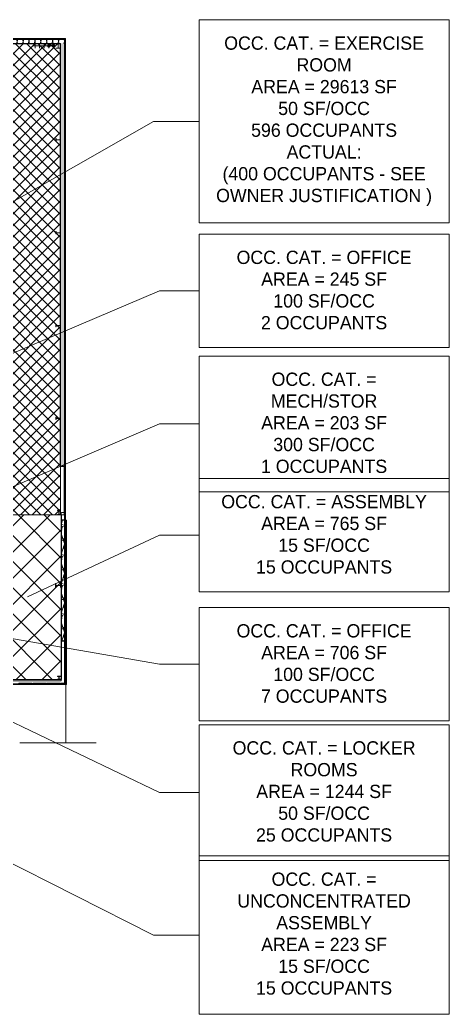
# Model space of a CAD drawing. Header units: inches. Extents: x -1442 to 61540, y -36095 to 93.
# Drawn here: x 60415 to 61530, y -23657 to -21073 of the extents above; entities that cross this region are included whole.
import ezdxf

# ---------------------------------------------------------------- set-up
doc = ezdxf.new("R2010")
doc.units = ezdxf.units.IN
doc.header["$MEASUREMENT"] = 0
for name, color, linetype, lineweight in [('A-DETL', 90, 'Continuous', 9), ('A-DETL-GENF', 92, 'Continuous', 9), ('A-FLOR', 192, 'Continuous', 9), ('A-GLAZ-CURT', 52, 'Continuous', 9), ('A-GLAZ-CWMG', 51, 'Continuous', 9), ('A-WALL', 113, 'Continuous', 9), ('A-WALL-PATT', 111, 'Continuous', 15), ('C-TOPO', 7, 'Continuous', 9), ('E-POWR-CNTR', 130, 'Continuous', 9), ('E-POWR-RISE', 130, 'Continuous', 9), ('G-ANNO-TEXT', 231, 'Continuous', 9), ('L-SITE-WALL', 31, 'Continuous', 9), ('S-BEAM', 12, 'Continuous', 9), ('S-COLS', 52, 'Continuous', 9)]:
    doc.layers.add(name, color=color, linetype=linetype, lineweight=lineweight)
doc.styles.add('Century Gothic', font='GOTHIC.TTF', dxfattribs={"height": 34.490683})
pattern_1 = [(161.57, (34250.711, 1.92), (-15.3613961, -0.00164304), [0, -109.286, 12.134, 0]), (18.43, (34246.871, 1.92), (-15.3613961, 0.00164304), [0, -109.286, 12.134, 0]), (108.43, (34250.711, 1.92), (7.6769067, -38.40367936), [36.422, -84.998]), (71.57, (34246.871, 1.92), (7.6769067, 38.40367936), [36.422, -84.998])]
pattern_2 = [(0, (34248.79, 0), (0, 48), []), (90, (34248.79, 0), (-48, 3e-15), [])]

# ---------------------------------------------------------------- blocks, each defined once
blk = doc.blocks.new('Struct_Xcel_Sports Complex_rvt-2-Life Safety Plan')
at = {"layer": 'A-FLOR', "color": 7}
for p, q in [((26272.9, -22687.7), (26272.9, -22787.3)), ((26272.9, -22790.8), (26128, -22790.8)), ((26272.9, -22787.3), (26272.9, -22790.8))]:
    blk.add_line(p, q, dxfattribs=at)
at = {"layer": 'L-SITE-WALL', "color": 7}
for p, q in [((26128, -22790.8), (26272.9, -22790.8)), ((26284, -22798.8), (26090.5, -22798.8))]:
    blk.add_line(p, q, dxfattribs=at)
blk = doc.blocks.new('W-Wide Flange-Column - B2_D-1389335-Life Safety Plan')
at = {"layer": 'S-COLS', "lineweight": 13}
for p, q in [((4, 4.1), (-4, 4.1)), ((-4, 4.1), (-4, 3.7)), ((-4, 3.7), (-0.8, 3.7)), ((-0.1, 3), (-0.1, -3)), ((0.1, -3), (0.1, 3)), ((0.8, 3.7), (4, 3.7)), ((4, 3.7), (4, 4.1)), ((-0.8, -3.7), (-4, -3.7)), ((-4, -3.7), (-4, -4.1)), ((-4, -4.1), (4, -4.1)), ((4, -3.7), (0.8, -3.7)), ((4, -4.1), (4, -3.7))]:
    blk.add_line(p, q, dxfattribs=at)
for centre, start, end in [((-0.8, 3), 0, 90), ((0.8, 3), 90, 180), ((-0.8, -3), 270, 0), ((0.8, -3), 180, 270)]:
    blk.add_arc(centre, 0.691, start, end, dxfattribs=at)
blk = doc.blocks.new('Girt_C - 8_D-1409812-Life Safety Plan')
at = {"layer": 'S-BEAM'}
for p, q in [((26273.4, -22353.4), (26273.4, -22359.6)), ((26273.4, -22359.6), (26273.4, -22372.9)), ((26273.6, -22353.4), (26280.7, -22353.4)), ((26281.4, -22372.9), (26281.4, -22359.6))]:
    blk.add_line(p, q, dxfattribs=at)
blk = doc.blocks.new('System Panel - INSULATED LOW-E GLAZING _SEE ELEVATIONS FOR U-FACTOR_ SHGC_ _ LT_-V17-Life Safety Plan')
at = {"layer": 'A-GLAZ-CURT'}
for p, q in [((17.09375, 1.25), (-17.09375, 1.25)), ((-17.09375, 1.25), (-17.09375, 0.25)), ((-17.09375, 0.25), (-17.09375, 1.25)), ((17.09375, 1.25), (-17.09375, 1.25)), ((-17.09375, 0.25), (17.09375, 0.25)), ((-17.09375, 0.25), (17.09375, 0.25)), ((17.09375, 0.25), (17.09375, 1.25)), ((17.09375, 1.25), (17.09375, 0.25))]:
    blk.add_line(p, q, dxfattribs=at)
blk = doc.blocks.new('Rectangular Mullion - Exterior 2_ x 4_5_-1142350-Life Safety Plan')
at = {"layer": 'A-GLAZ-CWMG'}
for p, q in [((-2, 1.5), (0, 1.5)), ((-2, -3), (-2, 1.5)), ((0, 1.5), (0, -3)), ((0, -3), (-2, -3))]:
    blk.add_line(p, q, dxfattribs=at)
blk = doc.blocks.new('System Panel - INSULATED LOW-E GLAZING _SEE ELEVATIONS FOR U-FACTOR_ SHGC_ _ LT_-1274973-Life Safety Plan')
at = {"layer": 'A-GLAZ-CURT'}
for p, q in [((6.3125, 1.25), (-6.3125, 1.25)), ((-6.3125, 1.25), (-6.3125, 0.25)), ((-6.3125, 0.25), (-6.3125, 1.25)), ((6.3125, 1.25), (-6.3125, 1.25)), ((-6.3125, 0.25), (6.3125, 0.25)), ((-6.3125, 0.25), (6.3125, 0.25)), ((6.3125, 0.25), (6.3125, 1.25)), ((6.3125, 1.25), (6.3125, 0.25))]:
    blk.add_line(p, q, dxfattribs=at)
blk = doc.blocks.new('System Panel - INSULATED LOW-E GLAZING _SEE ELEVATIONS FOR U-FACTOR_ SHGC_ _ LT_-1142335-Life Safety Plan')
at = {"layer": 'A-GLAZ-CURT'}
for p, q in [((16.53125, -0.25), (-16.53125, -0.25)), ((-16.53125, -0.25), (-16.53125, -1.25)), ((-16.53125, -1.25), (-16.53125, -0.25)), ((16.53125, -0.25), (-16.53125, -0.25)), ((-16.53125, -1.25), (16.53125, -1.25)), ((-16.53125, -1.25), (16.53125, -1.25)), ((16.53125, -1.25), (16.53125, -0.25)), ((16.53125, -0.25), (16.53125, -1.25))]:
    blk.add_line(p, q, dxfattribs=at)
blk = doc.blocks.new('System Panel - INSULATED LOW-E GLAZING _SEE ELEVATIONS FOR U-FACTOR_ SHGC_ _ LT_-V18-Life Safety Plan')
at = {"layer": 'A-GLAZ-CURT'}
for p, q in [((17.09375, -0.25), (-17.09375, -0.25)), ((-17.09375, -0.25), (-17.09375, -1.25)), ((-17.09375, -1.25), (-17.09375, -0.25)), ((17.09375, -0.25), (-17.09375, -0.25)), ((-17.09375, -1.25), (17.09375, -1.25)), ((-17.09375, -1.25), (17.09375, -1.25)), ((17.09375, -1.25), (17.09375, -0.25)), ((17.09375, -0.25), (17.09375, -1.25))]:
    blk.add_line(p, q, dxfattribs=at)
blk = doc.blocks.new('Rectangular Mullion - Exterior 2_ x 4_5_-1135294-Life Safety Plan')
at = {"layer": 'A-GLAZ-CWMG'}
for p, q in [((26281.5, -22723), (26281.5, -22689.9)), ((26286, -22723), (26286, -22689.9))]:
    blk.add_line(p, q, dxfattribs=at)
blk = doc.blocks.new('Rectangular Mullion - Exterior 2_ x 4_5_-769200-Life Safety Plan')
at = {"layer": 'A-GLAZ-CWMG'}
for p, q in [((26281.5, -22796.4), (26281.5, -22761.2)), ((26286, -22795.4), (26286, -22761.2))]:
    blk.add_line(p, q, dxfattribs=at)
blk = doc.blocks.new('Rectangular Mullion - Exterior 2_ x 4_5_-1142342-Life Safety Plan')
at = {"layer": 'A-GLAZ-CWMG'}
for p, q in [((0, 3), (-2, 3)), ((-2, 3), (-2, -1.5)), ((0, -1.5), (0, 3)), ((-2, -1.5), (0, -1.5))]:
    blk.add_line(p, q, dxfattribs=at)
blk = doc.blocks.new('Rectangular Mullion - Exterior 2_ x 4_5_-1115231-Life Safety Plan')
at = {"layer": 'A-GLAZ-CWMG'}
for p, q in [((-1, 3), (1, 3)), ((-1, -1.5), (-1, 3)), ((1, 3), (1, -1.5)), ((1, -1.5), (-1, -1.5))]:
    blk.add_line(p, q, dxfattribs=at)
blk = doc.blocks.new('System Panel - INSULATED LOW-E GLAZING _SEE ELEVATIONS FOR U-FACTOR_ SHGC_ _ LT_-V19-Life Safety Plan')
at = {"layer": 'A-GLAZ-CURT'}
for p, q in [((17.09375, -0.25), (-17.09375, -0.25)), ((-17.09375, -0.25), (-17.09375, -1.25)), ((-17.09375, -1.25), (-17.09375, -0.25)), ((17.09375, -0.25), (-17.09375, -0.25)), ((-17.09375, -1.25), (17.09375, -1.25)), ((-17.09375, -1.25), (17.09375, -1.25)), ((17.09375, -1.25), (17.09375, -0.25)), ((17.09375, -0.25), (17.09375, -1.25))]:
    blk.add_line(p, q, dxfattribs=at)
blk = doc.blocks.new('Rectangular Mullion - Exterior 2_ x 4_5_-769211-Life Safety Plan')
at = {"layer": 'A-GLAZ-CWMG'}
for p, q in [((26281.5, -22759.2), (26281.5, -22725)), ((26286, -22759.2), (26286, -22725))]:
    blk.add_line(p, q, dxfattribs=at)
blk = doc.blocks.new('Rectangular Mullion - Exterior 2_ x 4_5_-827464-Life Safety Plan')
at = {"layer": 'A-GLAZ-CWMG'}
for p, q in [((-1, 3), (1, 3)), ((-1, -1.5), (-1, 3)), ((1, 3), (1, -1.5)), ((1, -1.5), (-1, -1.5))]:
    blk.add_line(p, q, dxfattribs=at)
blk = doc.blocks.new('Girt_Z - 10_D-1236892-Life Safety Plan')
at = {"layer": 'S-BEAM'}
for p, q in [((26271.4, -22347.6), (26271.4, -22233.7)), ((26280.7, -22359.6), (26280.7, -22233.7)), ((26280.8, -22359.6), (26280.8, -22233.7)), ((26281.4, -22233.7), (26281.4, -22359.6)), ((26271.4, -22359.1), (26271.4, -22348)), ((26273.5, -22359.6), (26271.4, -22359.6)), ((26280.7, -22359.6), (26273.6, -22359.6)), ((26280.8, -22359.6), (26280.7, -22359.6)), ((26281.4, -22359.6), (26280.8, -22359.6))]:
    blk.add_line(p, q, dxfattribs=at)

msp = doc.modelspace()

# ---------------------------------------------------------------- hatches: boundary and pattern name
at = {"layer": 'A-DETL-GENF'}
h = msp.add_hatch(dxfattribs=at)
h.set_pattern_fill('FP_13', color=8, style=0, pattern_type=2)
h.set_pattern_definition([(45, (34248.79, 0), (-14.849242, 14.849242), []), (135, (34248.79, 0), (-14.849242, -14.849242), [])])
h.paths.add_polyline_path([(59946.1, -22359.6), (60520.2, -22359.6), (60520.2, -21134.2), (57040.1, -21134.3), (57040.2, -22359.6), (59872, -22359.6)], flags=0)
h.paths.add_polyline_path([(59071.1, -22354.8), (59071.1, -22354.8), (59071.3, -22354.8)], flags=0)
h.paths.add_polyline_path([(57913.1, -22354.8), (57913.1, -22354.8), (57913.3, -22354.8)], flags=0)
h.paths.add_polyline_path([(58926.6, -22354.4), (58926.6, -22354.4), (58926.9, -22354.4)], flags=0)
h.paths.add_polyline_path([(57768.6, -22354.4), (57768.6, -22354.4), (57768.9, -22354.4)], flags=0)
h.paths.add_polyline_path([(57816, -22354.4), (57816, -22354.4), (57819.3, -22354.4)], flags=0)
h.paths.add_polyline_path([(57045.1, -21748.6), (57045.1, -21748.6), (57045.1, -21747.3)], flags=0)
h.paths.add_polyline_path([(57741.9, -21138.8), (57741.9, -21138.8), (57744.9, -21138.8)], flags=0)
h.paths.add_polyline_path([(57798.1, -21138.3), (57798.1, -21138.3), (57798.6, -21138.3)], flags=0)
h = msp.add_hatch(dxfattribs=at)
h.set_pattern_fill('FP_12', color=8, style=0, pattern_type=2)
h.set_pattern_definition([(45, (34248.79, 0), (-33.941125, 33.941125), []), (135, (34248.79, 0), (-33.941125, -33.941125), [])])
h.paths.add_polyline_path([(60376.8, -22787.3), (60522.3, -22787.3), (60522.2, -22359.6), (60228.6, -22359.6), (60228.6, -22683.2), (60376.7, -22683.2), (60376.7, -22787.3)], flags=0)
at = {"layer": 'A-WALL-PATT', "lineweight": 9}
h = msp.add_hatch(dxfattribs=at)
h.set_pattern_fill('FP_7', color=256, style=0, pattern_type=2)
h.set_pattern_definition(pattern_2)
h.paths.add_polyline_path([(60229.8, -21124.3), (60531.2, -21124.3), (60531.2, -21123.3), (60229.8, -21123.3)], flags=0)
h = msp.add_hatch(dxfattribs=at)
h.set_pattern_fill('FP_5', color=256, style=0, pattern_type=2)
h.set_pattern_definition(pattern_1)
h.paths.add_polyline_path([(60530.2, -21134.3), (60530.2, -21124.3), (60230.6, -21124.3), (60230.6, -21134.2), (60530, -21134.3)], flags=0)
h = msp.add_hatch(dxfattribs=at)
h.set_pattern_fill('FP_5', color=256, style=0, pattern_type=2)
h.set_pattern_definition(pattern_1)
h.paths.add_polyline_path([(60530, -22232.9), (60530.2, -22232.9), (60530.2, -21134.3), (60520.2, -21134.3), (60520.2, -22232.9)], flags=0)
h = msp.add_hatch(dxfattribs=at)
h.set_pattern_fill('FP_7', color=256, style=0, pattern_type=2)
h.set_pattern_definition(pattern_2)
h.paths.add_polyline_path([(60531.2, -22233.7), (60531.2, -21124.3), (60530.2, -21124.3), (60530.2, -22233.7)], flags=0)
at = {"layer": 'A-WALL-PATT', "lineweight": 9, "transparency": 33554649}
msp.add_hatch(color=256, dxfattribs=at).paths.add_polyline_path([(60533.2, -22372.2), (60533.5, -22372.2), (60533.5, -22233.7), (60531.9, -22233.7), (60531.9, -22372.2)], flags=0)
at = {"layer": 'A-WALL-PATT', "lineweight": 9}
h = msp.add_hatch(dxfattribs=at)
h.set_pattern_fill('FP_5', color=256, style=0, pattern_type=2)
h.set_pattern_definition(pattern_1)
h.paths.add_polyline_path([(60530.2, -22686.9), (60530.2, -22373.7), (60522.3, -22373.7), (60522.4, -22686.9), (60530, -22686.9)], flags=0)
h = msp.add_hatch(dxfattribs=at)
h.set_pattern_fill('FP_7', color=256, style=0, pattern_type=2)
h.set_pattern_definition(pattern_2)
h.paths.add_polyline_path([(60530.7, -22686.9), (60531.7, -22686.9), (60531.7, -22373.7), (60530.7, -22373.7), (60530.7, -22598.7)], flags=0)

# ---------------------------------------------------------------- linework, layer by layer
at = {"layer": 'A-DETL'}
for p, q in [((60520.2, -21134.2), (57040.1, -21134.2)), ((60520.2, -22359.6), (60520.2, -21134.2)), ((60520.2, -22359.6), (60228.6, -22359.6)), ((60228.6, -22359.6), (60520.2, -22359.6)), ((60522.3, -22359.6), (60520.3, -22359.6)), ((60522.3, -22787.3), (60522.3, -22359.6)), ((60376.7, -22787.3), (60522.3, -22787.3))]:
    msp.add_line(p, q, dxfattribs=at)
at = {"layer": 'A-WALL', "lineweight": 15}
for p, q in [((60532.7, -21121.8), (60217.6, -21121.8)), ((60268.4, -21135.1), (60519.4, -21135.1)), ((60519.4, -21135.1), (60519.4, -22233.7)), ((60532.7, -22233.7), (60532.7, -21121.8)), ((60519.4, -22233.7), (60532.7, -22233.7)), ((60531.9, -22233.7), (60531.9, -22372.2)), ((60533.5, -22233.7), (60531.9, -22233.7)), ((60533.5, -22372.2), (60533.5, -22233.7)), ((60521.4, -22372.9), (60521.4, -22687.7)), ((60522.2, -22372.9), (60521.4, -22372.9)), ((60533.5, -22372.9), (60522.3, -22372.9)), ((60531.9, -22372.2), (60533.5, -22372.2)), ((60533.5, -22687.7), (60533.5, -22372.9)), ((60521.4, -22687.7), (60522.2, -22687.7)), ((60522.3, -22687.7), (60533.5, -22687.7))]:
    msp.add_line(p, q, dxfattribs=at)
at = {"layer": 'A-WALL'}
for p, q in [((60217.6, -21123.3), (60531.2, -21123.3)), ((60217.6, -21124.3), (60530.2, -21124.3)), ((60230.6, -21134.3), (60520.2, -21134.3)), ((60520.2, -22232.9), (60520.2, -21134.3)), ((60530.2, -22233.7), (60530.2, -21124.3)), ((60531.2, -22233.7), (60531.2, -21123.3)), ((60520.2, -22232.9), (60530.2, -22232.9)), ((60522.2, -22686.9), (60522.2, -22373.7)), ((60531.7, -22373.7), (60522.3, -22373.7)), ((60530.2, -22686.9), (60530.2, -22373.7)), ((60530.7, -22686.9), (60530.7, -22373.7)), ((60531.7, -22687.7), (60531.7, -22372.9)), ((60533.2, -22687.7), (60533.2, -22372.9)), ((60522.3, -22686.9), (60531.7, -22686.9))]:
    msp.add_line(p, q, dxfattribs=at)
at = {"layer": 'C-TOPO'}
for p, q in [((60339.2, -22798.8), (60532.8, -22798.8)), ((60532.8, -22798.8), (60339.2, -22798.8)), ((60533.7, -22799.9), (60533.7, -22952.1)), ((60533.7, -22952.1), (60533.7, -22799.9)), ((60612.9, -22952.1), (60414.5, -22952.1)), ((60533.7, -22952.1), (60414.5, -22952.1)), ((60533.7, -22952.1), (60612.9, -22952.1))]:
    msp.add_line(p, q, dxfattribs=at)
at = {"layer": 'E-POWR-CNTR'}
for p, q in [((60453.9, -21146.5), (60453.9, -21134.5)), ((60465.9, -21146.5), (60465.9, -21134.5)), ((60477.9, -21146.5), (60477.9, -21134.5)), ((60489.9, -21146.5), (60489.9, -21134.5)), ((60501.9, -21146.5), (60501.9, -21134.5)), ((60447.9, -21140.5), (60459.9, -21140.5)), ((60459.9, -21140.5), (60471.9, -21140.5)), ((60471.9, -21140.5), (60483.9, -21140.5)), ((60483.9, -21140.5), (60495.9, -21140.5)), ((60495.9, -21140.5), (60507.9, -21140.5))]:
    msp.add_line(p, q, dxfattribs=at)
at = {"layer": 'E-POWR-RISE'}
for centre, start, end in [((60489.9, -21140.5), 0, 180), ((60501.9, -21140.5), 0, 180), ((60489.9, -21140.5), 180, 0), ((60501.9, -21140.5), 180, 0)]:
    msp.add_arc(centre, 3.31, start, end, dxfattribs=at)
at = {"layer": 'G-ANNO-TEXT', "color": 145}
for p, q in [((60356.5, -21568.6), (60761.4, -21337)), ((60761.4, -21337), (60880.2, -21337)), ((59263.9, -22420.3), (60777, -21777.3)), ((60777, -21777.3), (60880.2, -21777.3)), ((59473.5, -22680.8), (60777, -22123.2)), ((60777, -22123.2), (60880.2, -22123.2)), ((60433.9, -22572.7), (60777, -22412.3)), ((60777, -22412.3), (60880.2, -22412.3)), ((60163.2, -22640.5), (60777, -22748)), ((59909.2, -22664.3), (60777, -23081.5)), ((59320.7, -22723.7), (60761.4, -23451.7)), ((60777, -22748), (60880.2, -22748)), ((60777, -23081.5), (60880.2, -23081.5)), ((60761.4, -23451.7), (60880.2, -23451.7))]:
    msp.add_line(p, q, dxfattribs=at)
at = {"layer": 'G-ANNO-TEXT', "color": 145, "flags": 128}
for points in [[(60880.2, -21073.1), (61530, -21073.1), (61530, -21600.9), (60880.2, -21600.9)], [(60880.2, -21630), (61530, -21630), (61530, -21924.6), (60880.2, -21924.6)], [(60880.2, -21946.8), (61530, -21946.8), (61530, -22299.7), (60880.2, -22299.7)], [(60880.2, -22265), (61530, -22265), (61530, -22559.6), (60880.2, -22559.6)], [(60880.2, -22600.7), (61530, -22600.7), (61530, -22895.3), (60880.2, -22895.3)], [(60880.2, -22905), (61530, -22905), (61530, -23257.9), (60880.2, -23257.9)], [(60880.2, -23246.2), (61530, -23246.2), (61530, -23657.3), (60880.2, -23657.3)]]:
    msp.add_lwpolyline(points, close=True, dxfattribs=at)
at = {"layer": 'L-SITE-WALL'}
for p, q in [((60533.7, -22687.9), (60533.7, -22373.6)), ((60535.7, -22373.6), (60533.7, -22373.6)), ((60535.7, -22373.6), (60535.7, -22800.8)), ((60535.7, -22800.8), (59493.1, -22800.8)), ((60339.2, -22798.8), (60532.8, -22798.8))]:
    msp.add_line(p, q, dxfattribs=at)
at = {"layer": 'S-COLS', "lineweight": 13}
for p, q in [((60520.2, -21134.3), (60508.2, -21134.3)), ((60508.2, -21134.3), (60508.2, -21134.7)), ((60508.2, -21134.7), (60513.3, -21134.7)), ((60514, -21135.4), (60514, -21145.7)), ((60514.3, -21145.7), (60514.3, -21135.4)), ((60515, -21134.7), (60520.2, -21134.7)), ((60520.2, -21134.7), (60520.2, -21134.3)), ((60513.3, -21146.4), (60508.2, -21146.4)), ((60508.2, -21146.4), (60508.2, -21146.8)), ((60508.2, -21146.8), (60520.2, -21146.8)), ((60520.2, -21146.4), (60515, -21146.4)), ((60520.2, -21146.8), (60520.2, -21146.4)), ((60508.4, -21381.8), (60508, -21381.8)), ((60508, -21381.8), (60508, -21388.3)), ((60508, -21388.3), (60508.4, -21388.3)), ((60508.4, -21384.3), (60508.4, -21381.8)), ((60508.4, -21388.3), (60508.4, -21385.9)), ((60519.1, -21384.9), (60509, -21384.9)), ((60509, -21385.2), (60519.1, -21385.2)), ((60520.2, -21381.8), (60519.8, -21381.8)), ((60519.8, -21381.8), (60519.8, -21384.3)), ((60519.8, -21385.9), (60519.8, -21388.3)), ((60519.8, -21388.3), (60520.2, -21388.3)), ((60520.2, -21388.3), (60520.2, -21381.8)), ((60508.4, -21623.1), (60508, -21623.1)), ((60508, -21623.1), (60508, -21629.5)), ((60508, -21629.5), (60508.4, -21629.5)), ((60508.4, -21625.5), (60508.4, -21623.1)), ((60508.4, -21629.5), (60508.4, -21627.1)), ((60519.1, -21626.2), (60509, -21626.2)), ((60509, -21626.4), (60519.1, -21626.4)), ((60520.2, -21623.1), (60519.8, -21623.1)), ((60519.8, -21623.1), (60519.8, -21625.5)), ((60519.8, -21627.1), (60519.8, -21629.5)), ((60519.8, -21629.5), (60520.2, -21629.5)), ((60520.2, -21629.5), (60520.2, -21623.1)), ((60508.4, -21864.3), (60508, -21864.3)), ((60508, -21864.3), (60508, -21870.8)), ((60508, -21870.8), (60508.4, -21870.8)), ((60508.4, -21866.8), (60508.4, -21864.3)), ((60508.4, -21870.8), (60508.4, -21868.4)), ((60519.1, -21867.4), (60509, -21867.4)), ((60509, -21867.7), (60519.1, -21867.7)), ((60520.2, -21864.3), (60519.8, -21864.3)), ((60519.8, -21864.3), (60519.8, -21866.8)), ((60519.8, -21868.4), (60519.8, -21870.8)), ((60519.8, -21870.8), (60520.2, -21870.8)), ((60520.2, -21870.8), (60520.2, -21864.3)), ((60508.4, -22105.6), (60508, -22105.6)), ((60508, -22105.6), (60508, -22112)), ((60508, -22112), (60508.4, -22112)), ((60508.4, -22108), (60508.4, -22105.6)), ((60508.4, -22112), (60508.4, -22109.6)), ((60519.1, -22108.7), (60509, -22108.7)), ((60509, -22108.9), (60519.1, -22108.9)), ((60520.2, -22105.6), (60519.8, -22105.6)), ((60519.8, -22105.6), (60519.8, -22108)), ((60519.8, -22109.6), (60519.8, -22112)), ((60519.8, -22112), (60520.2, -22112)), ((60520.2, -22112), (60520.2, -22105.6)), ((60520.2, -22347.6), (60512.2, -22347.6)), ((60512.2, -22347.6), (60512.2, -22348)), ((60512.2, -22348), (60515.3, -22348)), ((60516, -22348.7), (60516, -22358.4)), ((60516.3, -22358.4), (60516.3, -22348.7)), ((60517, -22348), (60520.2, -22348)), ((60520.2, -22348), (60520.2, -22347.6)), ((60515.3, -22359.1), (60512.2, -22359.1)), ((60512.2, -22359.1), (60512.2, -22359.6)), ((60512.2, -22359.6), (60520.2, -22359.6)), ((60520.2, -22359.1), (60517, -22359.1)), ((60520.2, -22359.6), (60520.2, -22359.1)), ((60507.9, -22538.1), (60507.4, -22538.1)), ((60507.4, -22538.1), (60507.4, -22548.1)), ((60507.4, -22548.1), (60507.9, -22548.1)), ((60507.9, -22542.2), (60507.9, -22538.1)), ((60507.9, -22548.1), (60507.9, -22543.9)), ((60519.1, -22542.9), (60508.6, -22542.9)), ((60508.6, -22543.2), (60519.1, -22543.2)), ((60520.2, -22538.1), (60519.7, -22538.1)), ((60519.7, -22538.1), (60519.7, -22542.2)), ((60519.7, -22543.9), (60519.7, -22548.1)), ((60519.7, -22548.1), (60520.2, -22548.1)), ((60520.2, -22548.1), (60520.2, -22538.1)), ((60522.2, -22685.3), (60522.2, -22687.7)), ((60522.3, -22687.7), (60530.2, -22687.7)), ((60522.8, -22687.4), (60522.6, -22685.7)), ((60529.5, -22687.4), (60522.8, -22687.4)), ((60529.8, -22685.7), (60529.5, -22687.4)), ((60530.2, -22687.7), (60530.2, -22685.3))]:
    msp.add_line(p, q, dxfattribs=at)
for centre, radius, start, end in [((60513.3, -21135.4), 0.691, 0, 90), ((60515, -21135.4), 0.691, 90, 180), ((60513.3, -21145.7), 0.691, 270, 0), ((60515, -21145.7), 0.691, 180, 270), ((60509, -21384.3), 0.683, 180, 270), ((60509, -21385.9), 0.683, 90, 180), ((60519.1, -21384.3), 0.683, 270, 0), ((60519.1, -21385.9), 0.683, 0, 90), ((60509, -21625.5), 0.683, 180, 270), ((60509, -21627.1), 0.683, 90, 180), ((60519.1, -21625.5), 0.683, 270, 0), ((60519.1, -21627.1), 0.683, 0, 90), ((60509, -21866.8), 0.683, 180, 270), ((60509, -21868.4), 0.683, 90, 180), ((60519.1, -21866.8), 0.683, 270, 0), ((60519.1, -21868.4), 0.683, 0, 90), ((60509, -22108), 0.683, 180, 270), ((60509, -22109.6), 0.683, 90, 180), ((60519.1, -22108), 0.683, 270, 0), ((60519.1, -22109.6), 0.683, 0, 90), ((60515.3, -22348.7), 0.691, 0, 90), ((60517, -22348.7), 0.691, 90, 180), ((60515.3, -22358.4), 0.691, 270, 0), ((60517, -22358.4), 0.691, 180, 270), ((60508.6, -22542.2), 0.691, 180, 270), ((60508.6, -22543.9), 0.691, 90, 180), ((60519.1, -22542.2), 0.691, 270, 0), ((60519.1, -22543.9), 0.691, 0, 90), ((60522.2, -22685.7), 0.39, 0, 45), ((60530.2, -22685.7), 0.39, 90, 180)]:
    msp.add_arc(centre, radius, start, end, dxfattribs=at)

# ---------------------------------------------------------------- block references
at = {"color": 250, "lineweight": 5}
msp.add_blockref('Struct_Xcel_Sports Complex_rvt-2-Life Safety Plan', (34248.8, 0), dxfattribs=at)
at = {"layer": 'A-GLAZ-CURT', "rotation": 270}
for name, p in [('System Panel - INSULATED LOW-E GLAZING _SEE ELEVATIONS FOR U-FACTOR_ SHGC_ _ LT_-1142335-Life Safety Plan', (60533.3, -22706.5)), ('System Panel - INSULATED LOW-E GLAZING _SEE ELEVATIONS FOR U-FACTOR_ SHGC_ _ LT_-V19-Life Safety Plan', (60533.3, -22742.1)), ('System Panel - INSULATED LOW-E GLAZING _SEE ELEVATIONS FOR U-FACTOR_ SHGC_ _ LT_-V18-Life Safety Plan', (60533.3, -22778.3))]:
    msp.add_blockref(name, p, dxfattribs=at)
at = {"layer": 'A-GLAZ-CURT'}
for name, p in [('System Panel - INSULATED LOW-E GLAZING _SEE ELEVATIONS FOR U-FACTOR_ SHGC_ _ LT_-V17-Life Safety Plan', (60428.7, -22798.4)), ('System Panel - INSULATED LOW-E GLAZING _SEE ELEVATIONS FOR U-FACTOR_ SHGC_ _ LT_-V17-Life Safety Plan', (60464.9, -22798.4)), ('System Panel - INSULATED LOW-E GLAZING _SEE ELEVATIONS FOR U-FACTOR_ SHGC_ _ LT_-V17-Life Safety Plan', (60501.1, -22798.4)), ('System Panel - INSULATED LOW-E GLAZING _SEE ELEVATIONS FOR U-FACTOR_ SHGC_ _ LT_-1274973-Life Safety Plan', (60526.5, -22798.4))]:
    msp.add_blockref(name, p, dxfattribs=at)
at = {"layer": 'A-GLAZ-CWMG', "rotation": 89.99999999999997}
msp.add_blockref('Rectangular Mullion - Exterior 2_ x 4_5_-1142342-Life Safety Plan', (60533.3, -22687.9), dxfattribs=at)
at = {"layer": 'A-GLAZ-CWMG'}
for name in ['Rectangular Mullion - Exterior 2_ x 4_5_-1135294-Life Safety Plan', 'Rectangular Mullion - Exterior 2_ x 4_5_-769211-Life Safety Plan', 'Rectangular Mullion - Exterior 2_ x 4_5_-769200-Life Safety Plan']:
    msp.add_blockref(name, (34248.8, 0), dxfattribs=at)
at = {"layer": 'A-GLAZ-CWMG', "extrusion": (0, 0, -1)}
for name, p, rotation in [('Rectangular Mullion - Exterior 2_ x 4_5_-827464-Life Safety Plan', (-60533.3, -22724), 270), ('Rectangular Mullion - Exterior 2_ x 4_5_-1115231-Life Safety Plan', (-60533.3, -22760.2), 270), ('Rectangular Mullion - Exterior 2_ x 4_5_-1142350-Life Safety Plan', (-60534.8, -22798.4), 180)]:
    msp.add_blockref(name, p, dxfattribs=dict(at, rotation=rotation))
at = {"layer": 'S-BEAM'}
for name in ['Girt_Z - 10_D-1236892-Life Safety Plan', 'Girt_C - 8_D-1409812-Life Safety Plan']:
    msp.add_blockref(name, (34248.8, 0), dxfattribs=at)
at = {"layer": 'S-COLS', "rotation": 180}
msp.add_blockref('W-Wide Flange-Column - B2_D-1389335-Life Safety Plan', (60516.2, -22783.2), dxfattribs=at)

# ---------------------------------------------------------------- texts
at = {"layer": 'G-ANNO-TEXT', "color": 145, "char_height": 34.491, "attachment_point": 2, "line_spacing_factor": 0.984117, "style": 'Century Gothic'}
for s, insert, width in [('OCC. CAT. = EXERCISE\\PROOM\\PAREA = 29613 SF\\P50 SF/OCC\\P596 OCCUPANTS\\PACTUAL:\\P(400 OCCUPANTS - SEE\\POWNER JUSTIFICATION )', (61205.1, -21116.2), 649.296), ('OCC. CAT. = OFFICE\\PAREA = 245 SF\\P100 SF/OCC\\P2 OCCUPANTS', (61205.1, -21673.1), 560.736), ('OCC. CAT. =\\PMECH/STOR\\PAREA = 203 SF\\P300 SF/OCC\\P1 OCCUPANTS', (61205.1, -21989.9), 395.28), ('OCC. CAT. = ASSEMBLY\\PAREA = 765 SF\\P15 SF/OCC\\P15 OCCUPANTS', (61205.1, -22308.1), 639.36), ('OCC. CAT. = OFFICE\\PAREA = 706 SF\\P100 SF/OCC\\P7 OCCUPANTS', (61205.1, -22643.8), 560.736), ('OCC. CAT. = LOCKER\\PROOMS\\PAREA = 1244 SF\\P50 SF/OCC\\P25 OCCUPANTS', (61205.1, -22948.1), 585.792), ('OCC. CAT. =\\PUNCONCENTRATED\\PASSEMBLY\\PAREA = 223 SF\\P15 SF/OCC\\P15 OCCUPANTS', (61205.1, -23289.3), 530.928)]:
    msp.add_mtext(s, dxfattribs=dict(at, insert=insert, width=width))

doc.saveas('drawing.dxf')
